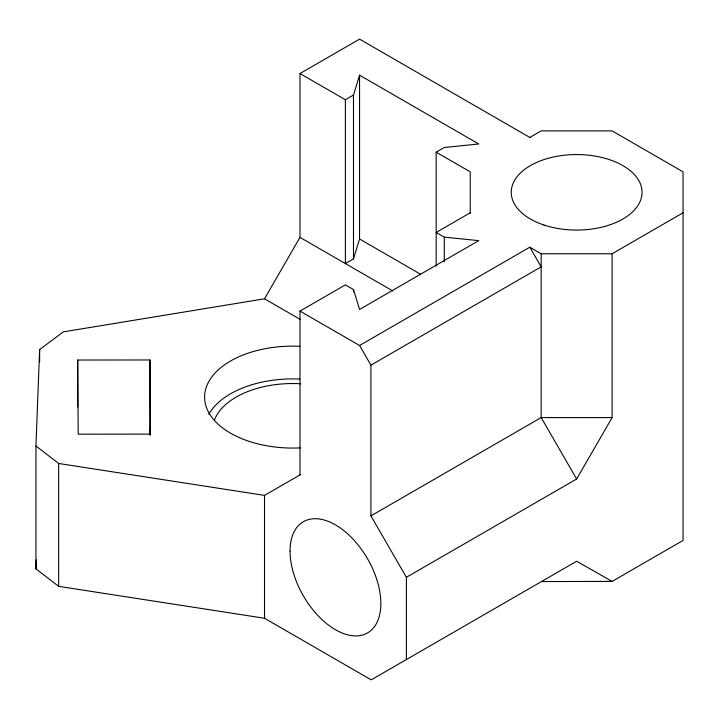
<?xml version="1.0" encoding="UTF-8"?>
<svg xmlns="http://www.w3.org/2000/svg" width="719" height="719" viewBox="0 0 719 719"><rect width="100%" height="100%" fill="white"/><g stroke="black" fill="none" stroke-linecap="round" stroke-linejoin="round"><path stroke-width="1.08" d="M150.055 434.698L150.118 427.059L150.199 435.103M529.822 137.437L541.173 130.885L612.112 130.885L683.05 171.841L683.05 540.445L612.112 581.401L576.647 561.251L371.202 679.859L264.511 618.259L58.67 586.345L35.95 568.837L35.95 445.969L39.626 349.56L63.317 331.863L264.511 298.807L300.515 319.587M35.95 568.837L36.292 559.876M264.511 298.807L299.985 237.369L299.985 73.545L345.381 99.752L345.381 263.585L353.487 258.903L353.487 95.079L359.563 75.18L478.755 143.989L444.288 147.503L436.181 152.176L436.181 266.12M353.487 258.903L359.563 239.005L359.563 75.18M406.388 659.548L406.388 577.303L576.647 479.007L612.112 417.577L612.112 253.753L683.05 212.797M299.985 73.545L359.572 39.141L530.469 137.814M345.381 99.752L353.487 95.079M299.985 474.917L299.985 311.084L345.381 284.877L353.487 289.559L359.563 309.449L478.755 240.64L444.288 237.135L436.181 232.453L470.235 212.797M299.985 311.084L359.572 345.488L529.822 247.201L541.173 253.753L612.112 253.753M406.388 577.303L370.923 515.874L370.923 365.153L541.173 266.857L529.822 247.201M35.95 445.969L58.67 463.476L264.511 495.391L300.515 474.612M370.923 515.874L541.173 417.577L612.112 417.577M541.461 581.563L612.112 581.401M77.688 360.03L149.912 359.976L150.433 434.114L78.2 434.168L77.688 360.03L77.688 406.945M436.181 152.176L470.235 171.841L470.235 213.354M359.563 239.005L420.615 274.254M299.985 237.369L392.718 290.907M576.647 479.007L541.173 417.577L541.173 253.753M359.572 345.488L370.923 365.153M444.288 237.135L444.288 261.815M353.487 289.559L353.487 291.797M264.511 495.391L264.511 618.259M149.912 359.976L149.912 434.815M58.67 463.476L58.67 586.345M39.626 349.56L39.626 361.846M300.245 447.892A88.284 50.968 0 0 1 204.609 397.203A88.284 50.968 0 0 1 299.877 346.288M214.478 419.977A80.258 46.34 0 0 1 300.677 383.748M208.825 414.297A88.284 50.968 0 0 1 299.877 379.057M290.054 551.096A64.207 37.073 60 0 0 358.152 635.812A64.207 37.073 60 0 0 358.152 545.011A64.207 37.073 60 0 0 290.054 551.096M543.941 225.02A65.411 37.765 0 0 0 642.049 192.315A65.411 37.765 0 0 0 543.941 159.609A65.411 37.765 0 0 0 543.941 225.02"/></g></svg>
